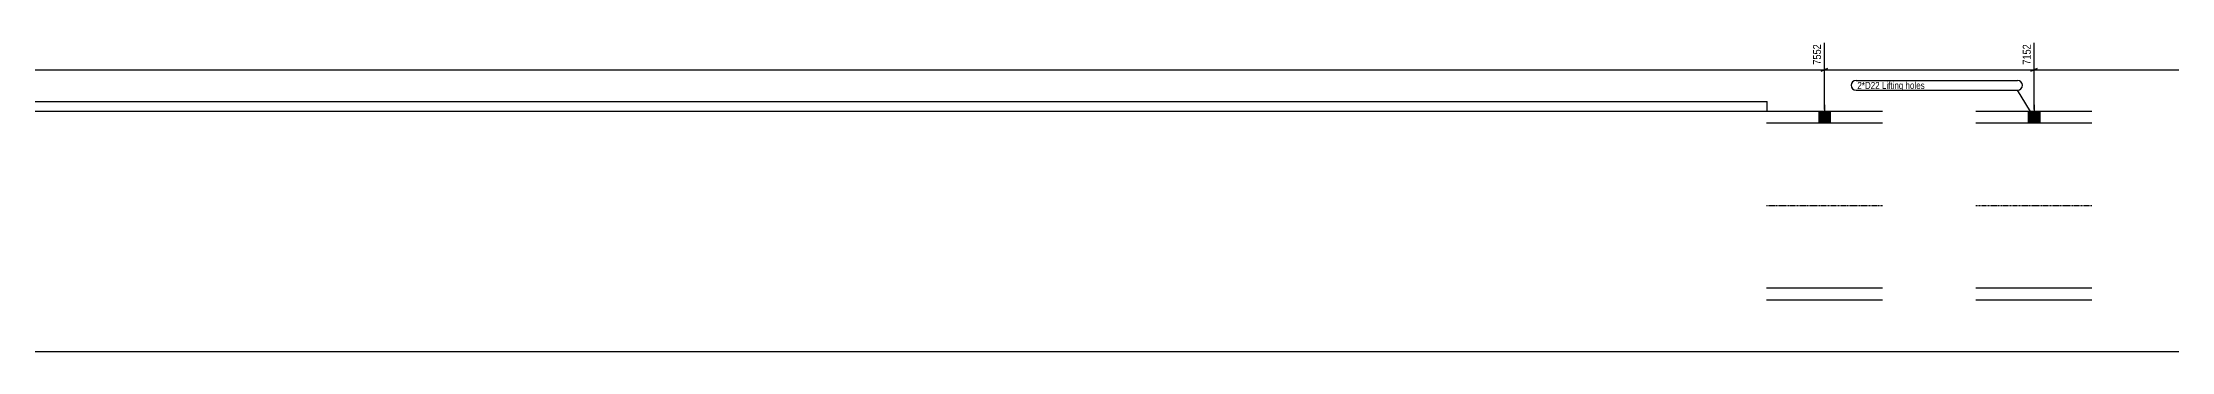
# Model space of a CAD drawing. Header units: millimetres. Extents: x 9 to 63580, y 10 to 4935.
# Drawn here: x 4072 to 8135, y 93 to 683 of the extents above; entities that cross this region are included whole.
import ezdxf

# ---------------------------------------------------------------- set-up
doc = ezdxf.new("R2010")
doc.units = ezdxf.units.MM
doc.linetypes.add('DXK_LINE_DOT3', pattern=[5.9187, 2.979, -0.9799, 0.9799, -0.9799])
for name, color, linetype in [('MÅLSÆTNING', 7, 'Continuous'), ('STÅL', 7, 'Continuous'), ('TEKST', 7, 'Continuous')]:
    doc.layers.add(name, color=color, linetype=linetype)
doc.styles.add('Arial Narrow', font='ARIALN.TTF', dxfattribs={"height": 0.2})

msp = doc.modelspace()

# ---------------------------------------------------------------- hatches: boundary and pattern name
at = {"layer": 'STÅL', "linetype": 'Continuous'}
for points in [[(7484.2, 551.2), (7462.2, 551.2), (7462.2, 528.7), (7484.2, 528.7)], [(7884.2, 551.2), (7862.2, 551.2), (7862.2, 528.7), (7884.2, 528.7)]]:
    msp.add_hatch(color=96, dxfattribs=at).paths.add_polyline_path(points)

# ---------------------------------------------------------------- linework, layer by layer
at = {"layer": 'MÅLSÆTNING', "color": 7, "linetype": 'Continuous'}
for p, q in [((7472.9, 555.2), (7472.9, 682.5)), ((7873.2, 555.2), (7873.2, 682.5)), ((171.5, 630.9), (7472.9, 630.9)), ((7466.9, 628.5), (7478.9, 633.3)), ((7867.2, 628.5), (7879.2, 633.3)), ((89.9, 93.2), (9786, 93.2))]:
    msp.add_line(p, q, dxfattribs=at)
at = {"layer": 'STÅL', "color": 2, "linetype": 'Continuous'}
for p, q in [((7583.6, 551.2), (7362.2, 551.2)), ((7583.6, 528.7), (7362.2, 528.7)), ((7983.6, 551.2), (7762.2, 551.2)), ((7983.6, 528.7), (7762.2, 528.7)), ((7583.6, 213.7), (7362.2, 213.7)), ((7983.6, 213.7), (7762.2, 213.7)), ((7583.6, 191.2), (7362.2, 191.2)), ((7983.6, 191.2), (7762.2, 191.2))]:
    msp.add_line(p, q, dxfattribs=at)
at = {"layer": 'STÅL', "color": 96, "linetype": 'Continuous'}
for p, q in [((7462.2, 551.2), (7462.2, 528.7)), ((7473.2, 564.2), (7473.2, 528.7)), ((7484.2, 551.2), (7484.2, 528.7)), ((7862.2, 551.2), (7862.2, 528.7)), ((7873.2, 564.2), (7873.2, 528.7)), ((7884.2, 551.2), (7884.2, 528.7))]:
    msp.add_line(p, q, dxfattribs=at)
at = {"layer": 'STÅL', "color": 7, "linetype": 'DXK_LINE_DOT3'}
for p, q in [((7583.6, 371.2), (7362.2, 371.2)), ((7983.6, 371.2), (7762.2, 371.2))]:
    msp.add_line(p, q, dxfattribs=at)
at = {"layer": 'TEKST', "color": 7, "linetype": 'Continuous'}
for p, q in [((222, 570.4), (7363.5, 570.4)), ((7363.5, 551.6), (7363.5, 570.4)), ((222, 551.6), (7363.5, 551.6))]:
    msp.add_line(p, q, dxfattribs=at)

# ---------------------------------------------------------------- wipeouts: each hides what was drawn before it
at = {"color": 0}
msp.add_wipeout([(7578.5, 594.3), (7578.5, 608.3), (7535.9, 608.3), (7535.9, 594.3)], dxfattribs=at).dxf.layer = 'TEKST'

# ---------------------------------------------------------------- next in the draw order: wipeouts: each hides what was drawn before it
at = {"color": 0, "linetype": 'Continuous'}
msp.add_wipeout([(7469.7, 682.8), (7447.3, 682.8), (7447.3, 637.4), (7469.7, 637.4)], dxfattribs=at).dxf.layer = 'MÅLSÆTNING'
at = {"color": 0}
msp.add_wipeout([(7578.5, 594.3), (7578.5, 608.3), (7535.9, 608.3), (7535.9, 594.3)], dxfattribs=at).dxf.layer = 'TEKST'

# ---------------------------------------------------------------- next in the draw order: linework, layer by layer
at = {"layer": 'MÅLSÆTNING', "color": 7, "linetype": 'Continuous'}
for p, q in [((7472.9, 555.2), (7472.9, 682.5)), ((7478.9, 633.3), (7466.9, 628.5)), ((7472.9, 630.9), (7873.2, 630.9))]:
    msp.add_line(p, q, dxfattribs=at)
at = {"layer": 'TEKST', "color": 7, "linetype": 'Continuous'}
msp.add_arc((7533.5, 601.3), 9.4, 90, 270, dxfattribs=at)

# ---------------------------------------------------------------- next in the draw order: texts
at = {"layer": 'MÅLSÆTNING', "color": 3, "linetype": 'Continuous', "style": 'Arial Narrow'}
msp.add_text('7552', height=15.27, rotation=90.0002, dxfattribs=at).set_placement((7466.5, 640.6))

# ---------------------------------------------------------------- next in the draw order: wipeouts: each hides what was drawn before it
at = {"color": 0}
msp.add_wipeout([(7839.1, 594.3), (7839.1, 608.3), (7582.7, 608.3), (7582.7, 594.3)], dxfattribs=at).dxf.layer = 'TEKST'

# ---------------------------------------------------------------- next in the draw order: wipeouts: each hides what was drawn before it
at = {"color": 0, "linetype": 'Continuous'}
msp.add_wipeout([(7870, 682.8), (7847.6, 682.8), (7847.6, 637.4), (7870, 637.4)], dxfattribs=at).dxf.layer = 'MÅLSÆTNING'
at = {"color": 0}
msp.add_wipeout([(7839.1, 594.3), (7839.1, 608.3), (7582.7, 608.3), (7582.7, 594.3)], dxfattribs=at).dxf.layer = 'TEKST'

# ---------------------------------------------------------------- next in the draw order: linework, layer by layer
at = {"layer": 'MÅLSÆTNING', "color": 7, "linetype": 'Continuous'}
for p, q in [((7873.2, 555.2), (7873.2, 682.5)), ((7879.2, 633.3), (7867.2, 628.5)), ((7873.2, 630.9), (9973.5, 630.9))]:
    msp.add_line(p, q, dxfattribs=at)
at = {"layer": 'TEKST', "color": 7, "linetype": 'Continuous'}
for p, q in [((7533.5, 610.7), (7841.5, 610.7)), ((7533.5, 591.9), (7841.5, 591.9)), ((7873.2, 539.9), (7841.5, 591.9))]:
    msp.add_line(p, q, dxfattribs=at)
msp.add_arc((7841.5, 601.3), 9.4, 270, 90, dxfattribs=at)

# ---------------------------------------------------------------- next in the draw order: texts
at = {"layer": 'MÅLSÆTNING', "color": 3, "linetype": 'Continuous', "style": 'Arial Narrow'}
msp.add_text('7152', height=15.27, rotation=90.0002, dxfattribs=at).set_placement((7866.8, 640.6))
at = {"layer": 'TEKST', "color": 3, "style": 'Arial Narrow'}
for s, height, p in [('2*D22', 13.36, (7535.9, 594.3)), ('Lifting holes', 13.362, (7582.7, 594.3))]:
    msp.add_text(s, height=height, dxfattribs=at).set_placement(p)

doc.saveas('drawing.dxf')
